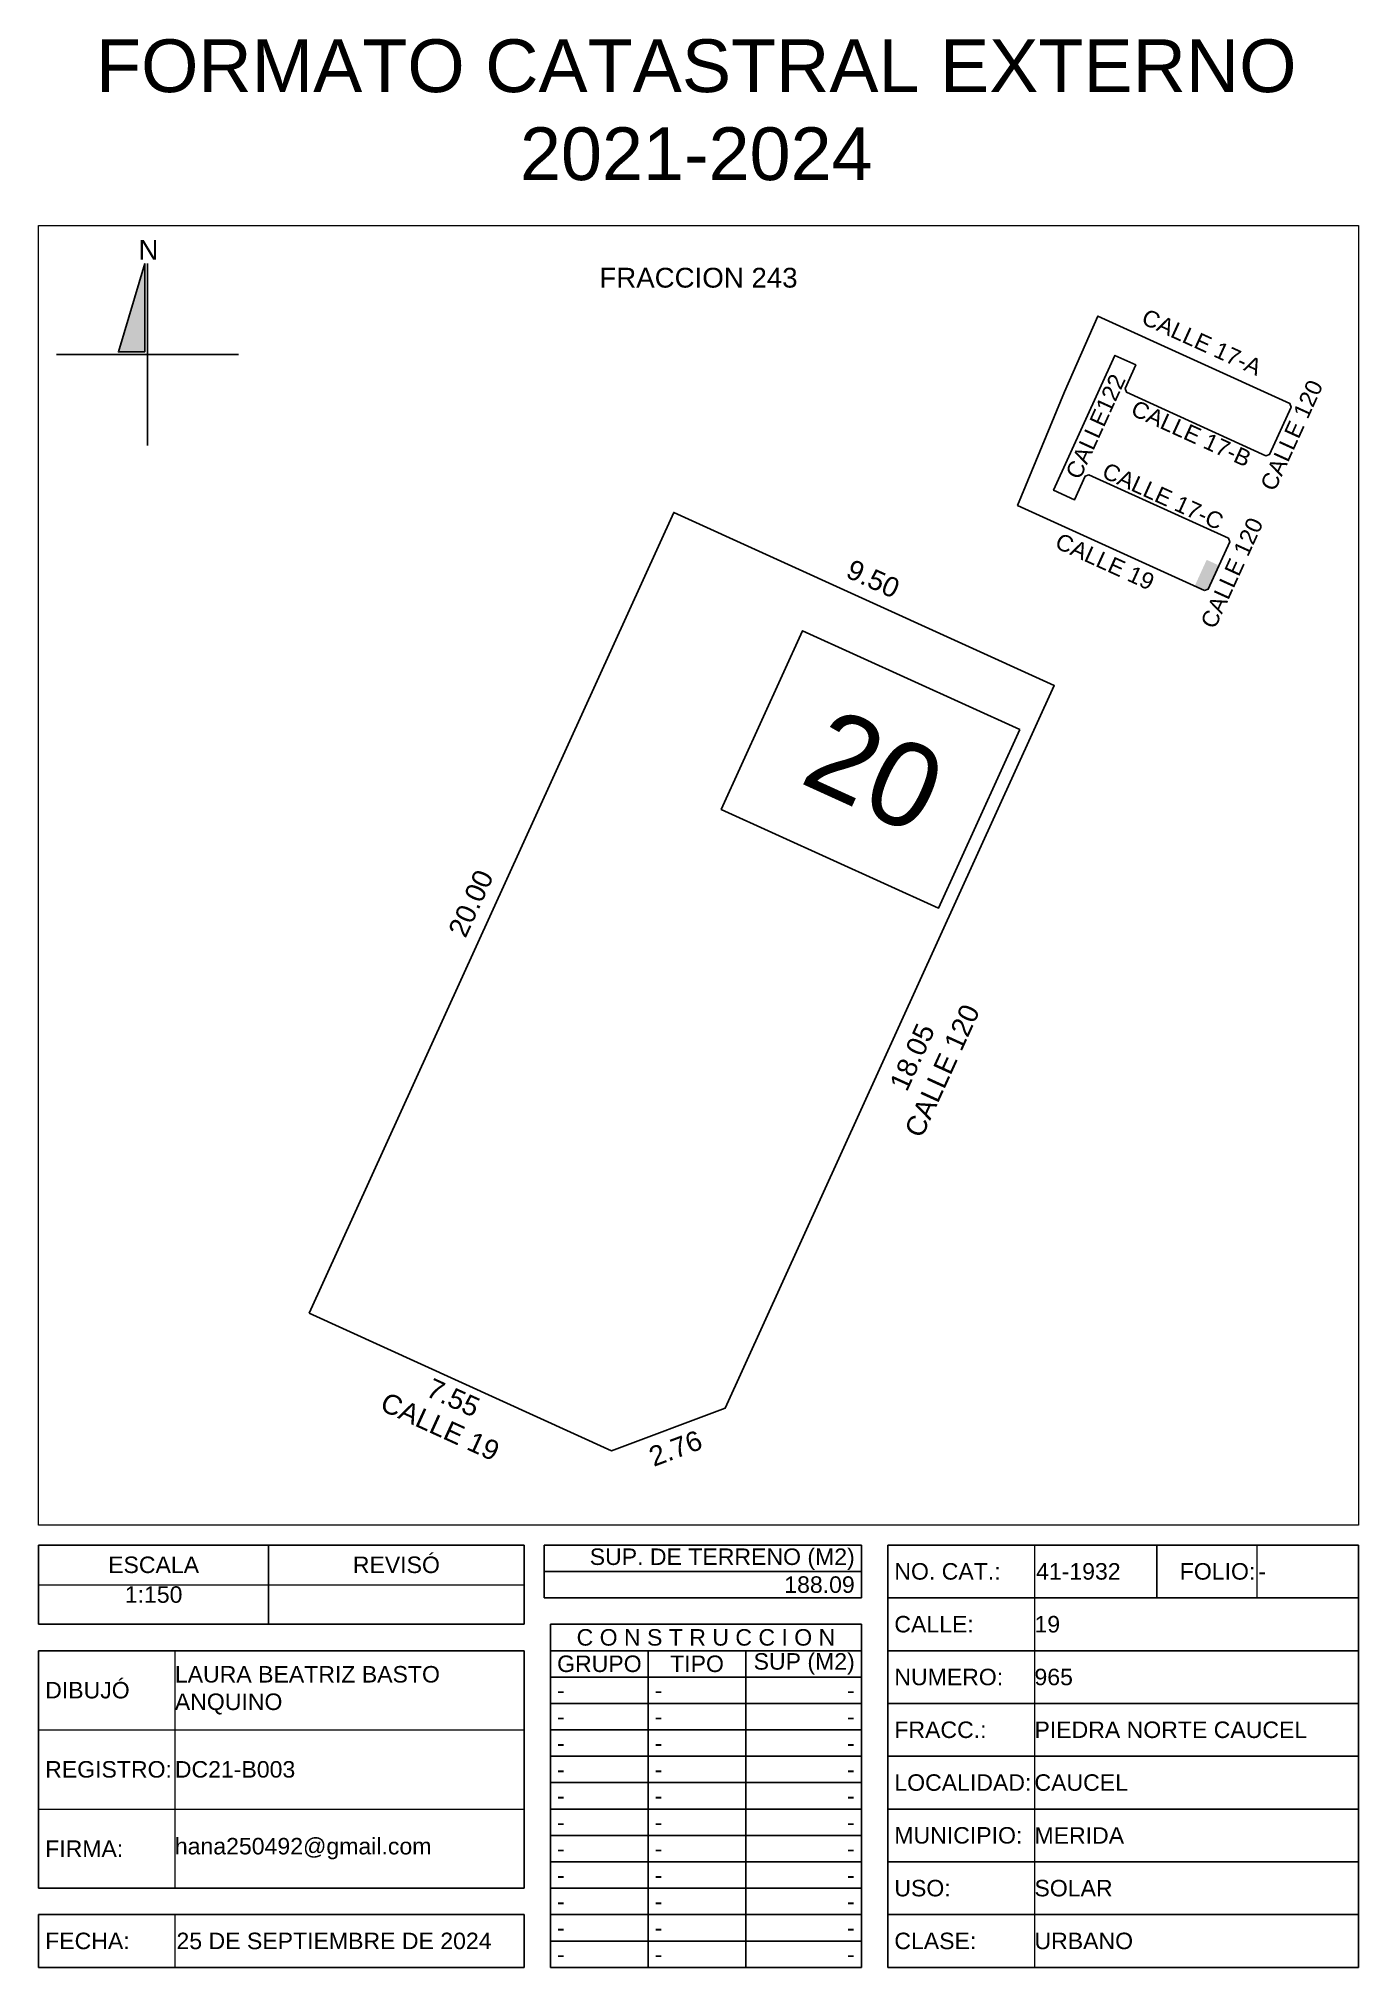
# Model space of a CAD drawing. Header units: inches. Extents: x 163.5 to 193.5, y 30.1 to 74.
import ezdxf
from ezdxf.enums import TextEntityAlignment as Align

# ---------------------------------------------------------------- set-up
doc = ezdxf.new("R2010")
doc.units = ezdxf.units.IN
doc.header["$MEASUREMENT"] = 0
doc.layers.add('_DIV LOTES', color=7, linetype='Continuous')
doc.styles.add('DATOS', font='arial.ttf')
doc.styles.add('Formato', font='arial.ttf')
doc.styles.add('Localizacion', font='arial.ttf')
doc.styles.get("Standard").update_dxf_attribs({"font": 'arial.ttf'})
doc.styles.add('Terreno', font='arial.ttf')
doc.dimstyles.new('T-100', dxfattribs={"dimscale": 0, "dimtxt": 0.45, "dimasz": 0.18, "dimexe": 0.18, "dimexo": 0.0625, "dimgap": 0.0905, "dimtad": 0, "dimzin": 1, "dimdsep": 46, "dimtxsty": 'Terreno', "dimblk": 'NONE', "dimcen": 0, "dimse1": 1, "dimse2": 1, "dimsd1": 1, "dimsd2": 1, "dimclrt": 256, "dimadec": 0, "dimazin": 0, "dimtfac": 1, "dimtix": 1, "dimtofl": 0, "dimtmove": 2, "dimatfit": 3, "dimldrblk": 'NONE', "dimfxl": 1, "dimtolj": 1, "dimarcsym": 0})
doc.dimstyles.new('U-100', dxfattribs={"dimscale": 0, "dimtxt": 0.375, "dimasz": 0.18, "dimexe": 0.18, "dimexo": 0.0625, "dimgap": 0.0905, "dimtad": 0, "dimzin": 1, "dimdsep": 46, "dimtxsty": 'Terreno', "dimblk": 'NONE', "dimcen": 0, "dimse1": 1, "dimse2": 1, "dimsd1": 1, "dimsd2": 1, "dimclrt": 256, "dimadec": 0, "dimazin": 0, "dimtfac": 1, "dimtix": 1, "dimtofl": 0, "dimtmove": 2, "dimatfit": 3, "dimldrblk": 'NONE', "dimfxl": 1, "dimtolj": 1, "dimarcsym": 0})

# ---------------------------------------------------------------- blocks, each defined once
blk = doc.blocks.new('*T4')
at = {"color": 0, "linetype": 'ByBlock', "lineweight": -2, "transparency": 16777216}
for p, q in [((0, 0), (11.036, 0)), ((0, 0), (0, -1.8)), ((5.23, 0), (5.23, -1.8)), ((11.036, 0), (11.036, -1.8)), ((0, -1.8), (11.036, -1.8))]:
    blk.add_line(p, q, dxfattribs=at)
at = {"layer": 'Defpoints', "color": 8, "linetype": 'ByBlock', "lineweight": 0, "transparency": 16777216}
blk.add_line((0, -0.9), (11.036, -0.9), dxfattribs=at)
at = {"color": 0, "lineweight": 18, "transparency": 16777216, "char_height": 0.375}
for s, insert, width, attachment_point in [('{\\C256;ESCALA}', (2.615, -0.45), 5.15762, 5), ('REVISÓ', (8.133, -0.45), 5.73486, 5), ('1:150', (2.615, -0.936), 5.15762, 2)]:
    blk.add_mtext(s, dxfattribs=dict(at, insert=insert, width=width, attachment_point=attachment_point))
blk = doc.blocks.new('*T5')
at = {"color": 0, "lineweight": -2, "transparency": 16777216}
for p, q in [((0, 0), (7.21, 0)), ((0, 0), (0, -0.6)), ((7.21, 0), (7.21, -0.6)), ((0, -0.6), (7.21, -0.6))]:
    blk.add_line(p, q, dxfattribs=at)
at = {"color": 0, "lineweight": 18, "transparency": 16777216, "insert": (7.06, -0.3), "char_height": 0.375, "width": 6.90975, "attachment_point": 6}
blk.add_mtext('188.09', dxfattribs=at)
blk = doc.blocks.new('*T6')
at = {"color": 0, "lineweight": -2, "transparency": 16777216}
for p, q in [((0, 0), (7.21, 0)), ((0, 0), (0, -0.6)), ((7.21, 0), (7.21, -0.6)), ((0, -0.6), (7.21, -0.6))]:
    blk.add_line(p, q, dxfattribs=at)
at = {"color": 0, "lineweight": 18, "transparency": 16777216, "insert": (7.06, -0.564), "char_height": 0.375, "width": 6.90975, "attachment_point": 9}
blk.add_mtext('{\\C256;  SUP. DE TERRENO (M2)   }', dxfattribs=at)
blk = doc.blocks.new('*T7')
at = {"color": 0, "lineweight": -2, "transparency": 16777216}
for p, q in [((0, 0), (3.336, 0)), ((0, 0), (0, -9.6)), ((0, -1.2), (3.336, -1.2)), ((0, -2.4), (3.336, -2.4)), ((0, -3.6), (3.336, -3.6)), ((0, -4.8), (3.336, -4.8)), ((0, -6), (3.336, -6)), ((0, -7.2), (3.336, -7.2)), ((0, -8.4), (3.336, -8.4)), ((0, -9.6), (3.336, -9.6))]:
    blk.add_line(p, q, dxfattribs=at)
at = {"layer": 'Defpoints', "color": 8, "linetype": 'ByBlock', "lineweight": 0, "transparency": 16777216}
blk.add_line((3.336, 0), (3.336, -9.6), dxfattribs=at)
at = {"color": 0, "lineweight": 18, "transparency": 16777216, "char_height": 0.375, "width": 3.03551, "attachment_point": 4, "style": 'Formato'}
for s, insert in [('NO. CAT.:', (0.15, -0.6)), ('CALLE:', (0.15, -1.8)), ('NUMERO:', (0.15, -3)), ('FRACC.:', (0.15, -4.2)), ('LOCALIDAD:', (0.15, -5.4)), ('MUNICIPIO:', (0.15, -6.6)), ('CLASE:', (0.15, -9))]:
    blk.add_mtext(s, dxfattribs=dict(at, insert=insert))
at = {"color": 0, "lineweight": 18, "transparency": 16777216, "insert": (0.15, -7.8), "char_height": 0.375, "width": 3.03551, "attachment_point": 4}
blk.add_mtext('USO:', dxfattribs=at)
blk = doc.blocks.new('*T8')
at = {"color": 0, "lineweight": -2, "transparency": 16777216}
for p, q in [((0, 0), (7.363, 0)), ((7.363, 0), (7.363, -8.4)), ((0, -1.2), (7.363, -1.2)), ((0, -2.4), (7.363, -2.4)), ((0, -3.6), (7.363, -3.6)), ((0, -4.8), (7.363, -4.8)), ((0, -6), (7.363, -6)), ((0, -7.2), (7.363, -7.2)), ((0, -8.4), (7.363, -8.4))]:
    blk.add_line(p, q, dxfattribs=at)
at = {"layer": 'Defpoints', "color": 8, "linetype": 'ByBlock', "lineweight": 0, "transparency": 16777216}
blk.add_line((0, 0), (0, -8.4), dxfattribs=at)
at = {"color": 0, "lineweight": 18, "transparency": 16777216, "char_height": 0.375, "width": 7.363, "attachment_point": 4}
for s, insert in [('19', (0, -0.6)), ('965', (0, -1.8)), ('PIEDRA NORTE CAUCEL', (0, -3)), ('CAUCEL', (0, -4.2)), ('MERIDA', (0, -5.4)), ('SOLAR', (0, -6.6)), ('URBANO', (0, -7.8))]:
    blk.add_mtext(s, dxfattribs=dict(at, insert=insert))
blk = doc.blocks.new('*T9')
at = {"color": 0, "lineweight": -2, "transparency": 16777216}
for p, q in [((0, 0), (2.782, 0)), ((2.782, 0), (2.782, -1.2)), ((0, -1.2), (2.782, -1.2))]:
    blk.add_line(p, q, dxfattribs=at)
at = {"layer": 'Defpoints', "color": 8, "linetype": 'ByBlock', "lineweight": 0, "transparency": 16777216}
blk.add_line((0, 0), (0, -1.2), dxfattribs=at)
at = {"color": 0, "lineweight": 18, "transparency": 16777216, "insert": (0.036, -0.6), "char_height": 0.375, "width": 2.7103, "attachment_point": 4}
blk.add_mtext('41-1932', dxfattribs=at)
blk = doc.blocks.new('*T10')
at = {"color": 0, "lineweight": -2, "transparency": 16777216}
for p, q in [((0, 0), (2.273, 0)), ((0, 0), (0, -1.2)), ((0, -1.2), (2.273, -1.2))]:
    blk.add_line(p, q, dxfattribs=at)
at = {"layer": 'Defpoints', "color": 8, "linetype": 'ByBlock', "lineweight": 0, "transparency": 16777216}
blk.add_line((2.273, 0), (2.273, -1.2), dxfattribs=at)
at = {"color": 0, "lineweight": 18, "transparency": 16777216, "insert": (2.237, -0.6), "char_height": 0.375, "width": 2.2007, "attachment_point": 6}
blk.add_mtext(' FOLIO:', dxfattribs=at)
blk = doc.blocks.new('*T11')
at = {"color": 0, "lineweight": -2, "transparency": 16777216}
for p, q in [((0, 0), (2.308, 0)), ((2.308, 0), (2.308, -1.2)), ((0, -1.2), (2.308, -1.2))]:
    blk.add_line(p, q, dxfattribs=at)
at = {"layer": 'Defpoints', "color": 8, "linetype": 'ByBlock', "lineweight": 0, "transparency": 16777216}
blk.add_line((0, 0), (0, -1.2), dxfattribs=at)
at = {"color": 0, "lineweight": 18, "transparency": 16777216, "insert": (0.036, -0.6), "char_height": 0.375, "width": 2.236, "attachment_point": 4}
blk.add_mtext('-', dxfattribs=at)
blk = doc.blocks.new('*T12')
at = {"color": 0, "lineweight": -2, "transparency": 16777216}
for p, q in [((0, 0), (3.098, 0)), ((0, 0), (0, -1.2)), ((0, -1.2), (3.098, -1.2))]:
    blk.add_line(p, q, dxfattribs=at)
at = {"layer": 'Defpoints', "color": 8, "linetype": 'ByBlock', "lineweight": 0, "transparency": 16777216}
blk.add_line((3.098, 0), (3.098, -1.2), dxfattribs=at)
at = {"color": 0, "lineweight": 18, "transparency": 16777216, "insert": (0.15, -0.6), "char_height": 0.375, "width": 2.79829, "attachment_point": 4}
blk.add_mtext('{\\C256;FECHA:}', dxfattribs=at)
blk = doc.blocks.new('*T13')
at = {"color": 0, "lineweight": -2, "transparency": 16777216}
for p, q in [((0, 0), (7.938, 0)), ((7.938, 0), (7.938, -1.2)), ((0, -1.2), (7.938, -1.2))]:
    blk.add_line(p, q, dxfattribs=at)
at = {"layer": 'Defpoints', "color": 8, "linetype": 'ByBlock', "lineweight": 0, "transparency": 16777216}
blk.add_line((0, 0), (0, -1.2), dxfattribs=at)
at = {"color": 0, "lineweight": 18, "transparency": 16777216, "insert": (0.036, -0.6), "char_height": 0.375, "width": 7.86619, "attachment_point": 4}
blk.add_mtext('{\\C256;25 DE SEPTIEMBRE DE 2024}', dxfattribs=at)
blk = doc.blocks.new('*T14')
at = {"color": 0, "lineweight": -2, "transparency": 16777216}
for p, q in [((0, 0), (7.065, 0)), ((0, 0), (0, -7.8)), ((7.065, 0), (7.065, -7.8)), ((0, -0.6), (7.065, -0.6)), ((2.22, -0.6), (2.22, -7.8)), ((4.44, -0.6), (4.44, -7.8)), ((0, -1.2), (7.065, -1.2)), ((0, -1.8), (7.065, -1.8)), ((0, -2.4), (7.065, -2.4)), ((0, -3), (7.065, -3)), ((0, -3.6), (7.065, -3.6)), ((0, -4.2), (7.065, -4.2)), ((0, -4.8), (7.065, -4.8)), ((0, -5.4), (7.065, -5.4)), ((0, -6), (7.065, -6)), ((0, -6.6), (7.065, -6.6)), ((0, -7.2), (7.065, -7.2)), ((0, -7.8), (7.065, -7.8))]:
    blk.add_line(p, q, dxfattribs=at)
at = {"color": 0, "lineweight": 18, "transparency": 16777216, "char_height": 0.375}
for s, insert, width, attachment_point in [('{\\C256;C O N S T R U C C I O N}', (3.532, -0.3), 7.065, 5), ('GRUPO', (1.11, -0.9), 2.22, 5), ('TIPO', (3.33, -0.9), 2.22, 5), ('SUP (M2)', (6.915, -0.9), 2.325, 6), ('-', (0.15, -1.5), 1.92, 4), ('-', (2.37, -1.5), 1.92, 4), ('-', (0.15, -2.1), 1.92, 4), ('-', (2.37, -2.1), 1.92, 4), ('-', (0.15, -2.7), 1.92, 4), ('-', (2.37, -2.7), 1.92, 4), ('-', (0.15, -3.3), 1.92, 4), ('-', (2.37, -3.3), 1.92, 4), ('-', (0.15, -3.9), 1.92, 4), ('-', (2.37, -3.9), 1.92, 4), ('-', (0.15, -4.5), 1.92, 4), ('-', (2.37, -4.5), 1.92, 4), ('-', (0.15, -5.1), 1.92, 4), ('-', (2.37, -5.1), 1.92, 4), ('-', (0.15, -5.7), 1.92, 4), ('-', (2.37, -5.7), 1.92, 4), ('-', (0.15, -6.3), 1.92, 4), ('-', (2.37, -6.3), 1.92, 4), ('-', (0.15, -6.9), 1.92, 4), ('-', (2.37, -6.9), 1.92, 4), ('-', (0.15, -7.5), 1.92, 4), ('-', (2.37, -7.5), 1.92, 4), ('-', (6.915, -7.5), 2.325, 6)]:
    blk.add_mtext(s, dxfattribs=dict(at, insert=insert, width=width, attachment_point=attachment_point))
at = {"color": 0, "lineweight": 18, "transparency": 16777216, "char_height": 0.375, "width": 2.325, "attachment_point": 6, "style": 'Formato'}
for insert in [(6.915, -1.5), (6.915, -2.1), (6.915, -2.7), (6.915, -3.3), (6.915, -3.9), (6.915, -4.5), (6.915, -5.1), (6.915, -5.7), (6.915, -6.3), (6.915, -6.9)]:
    blk.add_mtext('-', dxfattribs=dict(at, insert=insert))
blk = doc.blocks.new('*T15')
at = {"color": 0, "lineweight": -2, "transparency": 16777216}
for p, q in [((0, 0), (11.036, 0)), ((0, 0), (0, -5.4)), ((11.036, 0), (11.036, -5.4)), ((0, -5.4), (11.036, -5.4))]:
    blk.add_line(p, q, dxfattribs=at)
at = {"layer": 'Defpoints', "color": 8, "linetype": 'ByBlock', "lineweight": 0, "transparency": 16777216}
for p, q in [((3.098, 0), (3.098, -5.4)), ((0, -1.8), (11.036, -1.8)), ((0, -3.6), (11.036, -3.6))]:
    blk.add_line(p, q, dxfattribs=at)
at = {"color": 0, "lineweight": 18, "transparency": 16777216, "char_height": 0.375, "width": 7.93819, "attachment_point": 4, "style": 'Formato'}
for s, insert in [('LAURA BEATRIZ BASTO ANQUINO', (3.098, -0.9)), ('DC21-B003', (3.098, -2.7)), ('hana250492@gmail.com', (3.098, -4.5))]:
    blk.add_mtext(s, dxfattribs=dict(at, insert=insert))
at = {"color": 0, "lineweight": 18, "transparency": 16777216, "char_height": 0.375, "width": 2.79829, "attachment_point": 4}
for s, insert in [('DIBUJÓ', (0.15, -0.9)), ('REGISTRO:', (0.15, -2.7)), ('FIRMA:', (0.15, -4.5))]:
    blk.add_mtext(s, dxfattribs=dict(at, insert=insert))
blk = doc.blocks.new('Norte')
blk.add_hatch(color=256).paths.add_polyline_path([(2254.291, 2179.168), (2254.691, 2179.168), (2254.691, 2180.508)])
for p, q in [((2254.731, 2180.508), (2254.731, 2177.748)), ((2253.351, 2179.128), (2256.111, 2179.128))]:
    blk.add_line(p, q)
blk.add_lwpolyline([(2254.691, 2180.508), (2254.291, 2179.168), (2254.691, 2179.168)], close=True)
at = {"insert": (2254.595, 2180.866), "char_height": 0.3, "width": 0.27128, "attachment_point": 1, "style": 'Localizacion'}
blk.add_mtext('N', dxfattribs=at)
blk = doc.blocks.new('*D20')
at = {"layer": 'Defpoints', "color": 0, "transparency": 16777216}
for p in [(187.778, 68.075), (187.597, 67.676), (191.957, 65.691)]:
    blk.add_point(p, dxfattribs=at)
at = {"transparency": 16777216, "insert": (189.959, 67.083), "char_height": 0.375, "attachment_point": 5, "rotation": 335.528, "style": 'Terreno'}
blk.add_mtext('\\A1;CALLE 17-A', dxfattribs=at)
blk = doc.blocks.new('_None')
blk = doc.blocks.new('*D21')
at = {"layer": 'Defpoints', "color": 0, "transparency": 16777216}
for p in [(185.772, 63.374), (190.022, 61.44), (189.881, 61.13)]:
    blk.add_point(p, dxfattribs=at)
at = {"transparency": 16777216, "insert": (187.756, 62.097), "char_height": 0.375, "attachment_point": 5, "rotation": 335.528, "style": 'Terreno'}
blk.add_mtext('\\A1;CALLE 19', dxfattribs=at)
blk = doc.blocks.new('*D22')
at = {"layer": 'Defpoints', "color": 0, "transparency": 16777216}
for p in [(190.595, 62.545), (190.783, 62.459), (190.107, 61.471)]:
    blk.add_point(p, dxfattribs=at)
at = {"transparency": 16777216, "insert": (190.643, 61.838), "char_height": 0.375, "attachment_point": 5, "rotation": 65.528, "style": 'Terreno'}
blk.add_mtext('\\A1;CALLE 120', dxfattribs=at)
blk = doc.blocks.new('*D23')
at = {"layer": 'Defpoints', "color": 0, "transparency": 16777216}
for p in [(187.394, 64.072), (187.464, 64.226), (190.564, 62.629)]:
    blk.add_point(p, dxfattribs=at)
at = {"transparency": 16777216, "insert": (189.075, 63.583), "char_height": 0.375, "attachment_point": 5, "rotation": 335.528, "style": 'Terreno'}
blk.add_mtext('\\A1;CALLE 17-C', dxfattribs=at)
blk = doc.blocks.new('*D24')
at = {"layer": 'Defpoints', "color": 0, "transparency": 16777216}
for p in [(187.984, 66.782), (188.107, 66.726), (186.59, 63.72)]:
    blk.add_point(p, dxfattribs=at)
at = {"transparency": 16777216, "insert": (187.545, 65.168), "char_height": 0.375, "attachment_point": 5, "rotation": 65.528, "style": 'Terreno'}
blk.add_mtext('\\A1;CALLE122', dxfattribs=at)
blk = doc.blocks.new('*D25')
at = {"layer": 'Defpoints', "color": 0, "transparency": 16777216}
for p in [(188.247, 65.945), (191.416, 64.502), (191.355, 64.369)]:
    blk.add_point(p, dxfattribs=at)
at = {"transparency": 16777216, "insert": (189.719, 65.007), "char_height": 0.375, "attachment_point": 5, "rotation": 335.528, "style": 'Terreno'}
blk.add_mtext('\\A1;CALLE 17-B', dxfattribs=at)
blk = doc.blocks.new('*D26')
at = {"layer": 'Defpoints', "color": 0, "transparency": 16777216}
for p in [(191.989, 65.607), (192.144, 65.537), (191.501, 64.534)]:
    blk.add_point(p, dxfattribs=at)
at = {"transparency": 16777216, "insert": (192.002, 64.967), "char_height": 0.375, "attachment_point": 5, "rotation": 65.528, "style": 'Terreno'}
blk.add_mtext('\\A1;CALLE 120', dxfattribs=at)
blk = doc.blocks.new('*D28')
at = {"layer": 'Defpoints', "color": 0, "transparency": 16777216}
for p in [(177.488, 63.428), (177.957, 63.215), (169.672, 45.012)]:
    blk.add_point(p, dxfattribs=at)
at = {"transparency": 16777216, "insert": (173.346, 54.327), "char_height": 0.45, "attachment_point": 5, "rotation": 65.528, "style": 'Terreno'}
blk.add_mtext('\\A1;20.00', dxfattribs=at)
blk = doc.blocks.new('*D29')
at = {"layer": 'Defpoints', "color": 0, "transparency": 16777216}
for p in [(169.672, 45.012), (169.509, 44.653), (176.544, 41.884)]:
    blk.add_point(p, dxfattribs=at)
at = {"transparency": 16777216, "insert": (172.945, 43.089), "char_height": 0.45, "attachment_point": 5, "rotation": 335.528, "style": 'Terreno'}
blk.add_mtext('\\A1;7.55', dxfattribs=at)
blk = doc.blocks.new('*D30')
at = {"layer": 'Defpoints', "color": 0, "transparency": 16777216}
for p in [(179.127, 42.851), (176.544, 41.884), (176.705, 41.454)]:
    blk.add_point(p, dxfattribs=at)
at = {"transparency": 16777216, "insert": (177.996, 41.938), "char_height": 0.45, "attachment_point": 5, "rotation": 20.528, "style": 'Terreno'}
blk.add_mtext('\\A1;2.76', dxfattribs=at)
blk = doc.blocks.new('*D31')
at = {"layer": 'Defpoints', "color": 0, "transparency": 16777216}
for p in [(186.604, 59.28), (179.127, 42.851), (179.638, 42.618)]:
    blk.add_point(p, dxfattribs=at)
at = {"transparency": 16777216, "insert": (183.377, 50.833), "char_height": 0.45, "attachment_point": 5, "rotation": 65.528, "style": 'Terreno'}
blk.add_mtext('\\A1;18.05', dxfattribs=at)
blk = doc.blocks.new('*D32')
at = {"layer": 'Defpoints', "color": 0, "transparency": 16777216}
for p in [(177.957, 63.215), (186.812, 59.736), (186.604, 59.28)]:
    blk.add_point(p, dxfattribs=at)
at = {"transparency": 16777216, "insert": (182.488, 61.704), "char_height": 0.45, "attachment_point": 5, "rotation": 335.528, "style": 'Terreno'}
blk.add_mtext('\\A1;9.50', dxfattribs=at)
blk = doc.blocks.new('*D33')
at = {"layer": 'Defpoints', "color": 0, "transparency": 16777216}
for p in [(186.604, 59.28), (179.127, 42.851), (180.319, 42.308)]:
    blk.add_point(p, dxfattribs=at)
at = {"transparency": 16777216, "insert": (184.058, 50.523), "char_height": 0.45, "attachment_point": 5, "rotation": 65.528, "style": 'Terreno'}
blk.add_mtext('\\A1;CALLE 120', dxfattribs=at)
blk = doc.blocks.new('*D34')
at = {"layer": 'Defpoints', "color": 0, "transparency": 16777216}
for p in [(169.672, 45.012), (169.21, 43.995), (176.544, 41.884)]:
    blk.add_point(p, dxfattribs=at)
at = {"transparency": 16777216, "insert": (172.645, 42.432), "char_height": 0.45, "attachment_point": 5, "rotation": 335.528, "style": 'Terreno'}
blk.add_mtext('\\A1;CALLE 19', dxfattribs=at)
blk = doc.blocks.new('*D36')
at = {"layer": 'Defpoints', "color": 0, "transparency": 16777216}
for p in [(163.518, 69.739), (193.518, 69.739), (193.518, 68.547)]:
    blk.add_point(p, dxfattribs=at)
at = {"transparency": 16777216, "insert": (178.518, 68.547), "char_height": 0.45, "width": 5.55464, "attachment_point": 5, "style": 'Terreno'}
blk.add_mtext('\\A1;FRACCION 243', dxfattribs=at)

msp = doc.modelspace()

# ---------------------------------------------------------------- hatches: boundary and pattern name
h = msp.add_hatch(color=256)
h.dxf.hatch_style = 1
h.paths.add_polyline_path([(190.351, 62.008), (190.069, 62.137), (189.798, 61.542), (190.022, 61.44), (190.107, 61.471)])

# ---------------------------------------------------------------- linework, layer by layer
at = {"lineweight": 18}
msp.add_lwpolyline([(163.518, 69.739), (193.518, 69.739), (193.518, 40.189), (163.518, 40.189)], close=True, dxfattribs=at)
at = {"layer": '_DIV LOTES'}
for points in [[(190.022, 61.44), (190.107, 61.471), (190.595, 62.545), (190.564, 62.629), (187.394, 64.072), (187.31, 64.04), (187.066, 63.503), (186.59, 63.72), (187.984, 66.782), (188.459, 66.566), (188.215, 66.029), (188.247, 65.945), (191.416, 64.502), (191.501, 64.534), (191.989, 65.607), (191.957, 65.691), (187.597, 67.676), (186.834, 65.959), (185.772, 63.374), (190.022, 61.44)], [(169.672, 45.012), (177.957, 63.215), (186.604, 59.28), (179.127, 42.851), (176.544, 41.884), (169.672, 45.012)]]:
    msp.add_lwpolyline(points, dxfattribs=at)
msp.add_lwpolyline([(185.822, 58.279), (180.886, 60.526), (179.036, 56.462), (183.972, 54.215)], close=True, dxfattribs=at)

# ---------------------------------------------------------------- block references
at = {"lineweight": 25, "xscale": 1.5, "yscale": 1.5, "zscale": 1.5}
msp.add_blockref('Norte', (-3216.104, -3201.888), dxfattribs=at)
for name, p in [('*T4', (163.518, 39.739)), ('*T6', (175.01, 39.739)), ('*T7', (182.82, 39.739)), ('*T9', (186.155, 39.739)), ('*T10', (188.938, 39.739)), ('*T11', (191.21, 39.739)), ('*T5', (175.01, 39.139)), ('*T8', (186.155, 38.539)), ('*T14', (175.155, 37.939)), ('*T15', (163.518, 37.339)), ('*T12', (163.518, 31.339)), ('*T13', (166.617, 31.339))]:
    msp.add_blockref(name, p)

# ---------------------------------------------------------------- texts
at = {"lineweight": 18, "insert": (178.468, 72.36), "char_height": 1.2, "width": 31.23058, "attachment_point": 5, "style": 'Formato'}
msp.add_mtext('\\A1;FORMATO CATASTRAL EXTERNO 2021-2024', dxfattribs=at)
at = {"layer": '_DIV LOTES', "style": 'DATOS'}
msp.add_text('20', height=1.9136, rotation=335.528, dxfattribs=at).set_placement((182.526, 57.343), align=Align.MIDDLE_CENTER)

# ---------------------------------------------------------------- dimensions: what is measured, and where the dimension line sits
dim = msp.add_linear_dim(base=(193.518, 68.547), p1=(163.518, 69.739), p2=(193.518, 69.739), text='FRACCION 243', dimstyle='T-100', override={"dimscale": 1})
dim.commit()
dim.dimension.update_dxf_attribs({"geometry": '*D36', "text_midpoint": (178.518, 68.547)})
for p1, p2, distance, text, dimstyle, picture, middle in [((191.957, 65.691), (187.597, 67.676), -0.438, 'CALLE 17-A', 'U-100', '*D20', (189.959, 67.083)), ((185.772, 63.374), (190.022, 61.44), -0.341, 'CALLE 19', 'U-100', '*D21', (187.756, 62.097)), ((186.604, 59.28), (179.127, 42.851), 1.311, 'CALLE 120', 'T-100', '*D33', (184.058, 50.523)), ((176.544, 41.884), (169.672, 45.012), 1.117, 'CALLE 19', 'T-100', '*D34', (172.645, 42.432))]:
    dim = msp.add_aligned_dim(p1=p1, p2=p2, distance=distance, text=text, dimstyle=dimstyle, override={"dimscale": 1})
    dim.commit()
    dim.dimension.update_dxf_attribs({"geometry": picture, "text_midpoint": middle})
for base, p1, p2, angle, text, picture, middle in [((188.107, 66.726), (186.59, 63.72), (187.984, 66.782), 65.528, 'CALLE122', '*D24', (187.545, 65.168)), ((191.355, 64.369), (188.247, 65.945), (191.416, 64.502), 335.528, 'CALLE 17-B', '*D25', (189.719, 65.007)), ((192.144, 65.537), (191.501, 64.534), (191.989, 65.607), 65.528, 'CALLE 120', '*D26', (192.002, 64.967)), ((187.464, 64.226), (190.564, 62.629), (187.394, 64.072), 155.528, 'CALLE 17-C', '*D23', (189.075, 63.583)), ((190.783, 62.459), (190.107, 61.471), (190.595, 62.545), 65.528, 'CALLE 120', '*D22', (190.643, 61.838))]:
    dim = msp.add_linear_dim(base=base, p1=p1, p2=p2, angle=angle, text=text, dimstyle='U-100', override={"dimscale": 1})
    dim.commit()
    dim.dimension.update_dxf_attribs({"geometry": picture, "text_midpoint": middle, "dimtype": 161})
for p1, p2, distance, picture, middle in [((169.672, 45.012), (177.957, 63.215), 0.515, '*D28', (173.346, 54.327)), ((177.957, 63.215), (186.604, 59.28), 0.502, '*D32', (182.488, 61.704)), ((186.604, 59.28), (179.127, 42.851), 0.562, '*D31', (183.377, 50.833)), ((176.544, 41.884), (169.672, 45.012), 0.394, '*D29', (172.945, 43.089)), ((179.127, 42.851), (176.544, 41.884), 0.459, '*D30', (177.996, 41.938))]:
    dim = msp.add_aligned_dim(p1=p1, p2=p2, distance=distance, dimstyle='T-100', override={"dimscale": 1})
    dim.commit()
    dim.dimension.update_dxf_attribs({"geometry": picture, "text_midpoint": middle})

doc.saveas('drawing.dxf')
